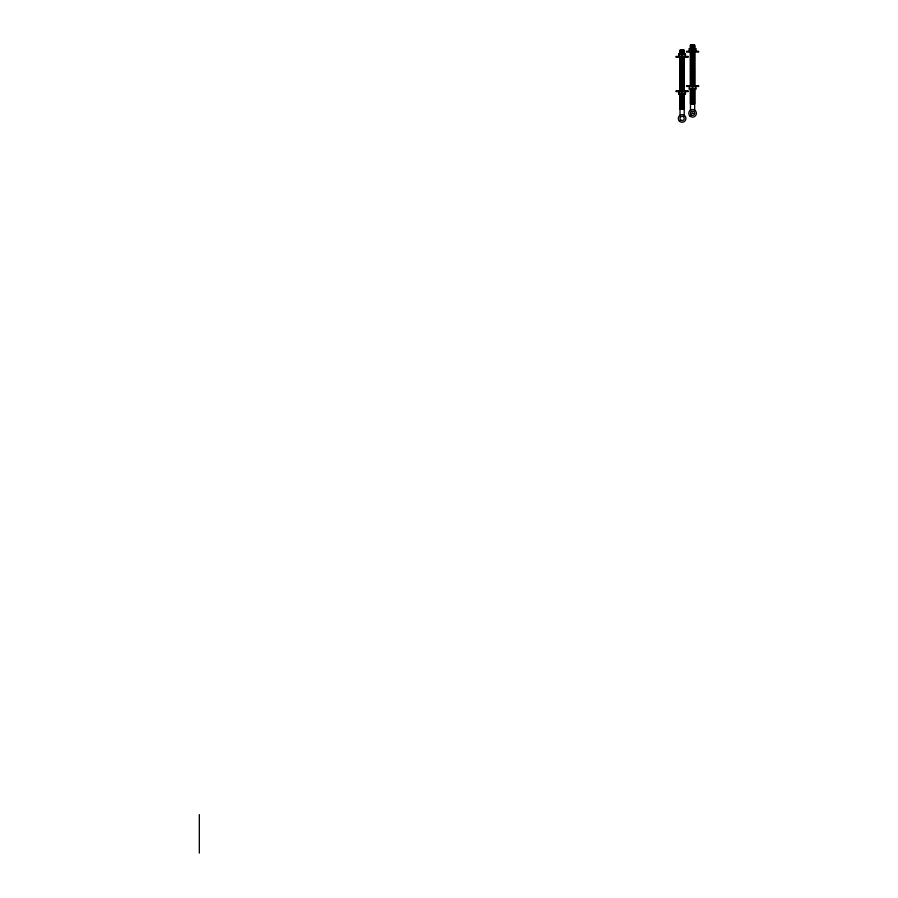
<?xml version="1.0" encoding="UTF-8"?>
<svg xmlns="http://www.w3.org/2000/svg" width="898" height="898" viewBox="0 0 898 898"><rect width="100%" height="100%" fill="white"/><g stroke="black" fill="none" stroke-linecap="round" stroke-linejoin="round"><path stroke-width="1.35" d="M689.249 48.829L695.86 48.829M695.86 51.119L689.249 51.119M678.809 53.981L685.421 53.981M685.421 56.271L678.809 56.271M689.271 86.623L695.883 86.623M695.883 88.913L689.271 88.913M678.809 91.764L685.421 91.764M685.421 94.054L678.809 94.054M690.652 44.9L694.457 44.9M690.27 45.203L694.85 45.203M690.652 45.517L694.457 45.506M690.27 45.82L694.85 45.82M690.652 46.124L694.457 46.124M690.27 46.427L694.85 46.427M690.652 46.73L694.457 46.73M690.27 47.044L694.85 47.033M690.652 47.347L694.457 47.347M690.27 47.65L694.85 47.65M690.663 47.953L694.457 47.953M690.27 48.256L694.85 48.256M690.663 48.571L694.457 48.559M690.27 48.874L694.85 48.874M680.213 50.041L684.018 50.041M679.831 50.355L684.411 50.355M680.213 50.658L684.018 50.658M679.831 50.962L684.411 50.962M680.28 51.265L684.018 51.265M686.454 51.321L698.666 51.309M679.831 51.568L684.411 51.568M680.213 51.882L684.018 51.882M690.27 51.927L694.85 51.927M679.831 52.185L684.411 52.185M686.454 52.084L698.666 52.073M690.663 52.23L694.457 52.23M680.213 52.488L684.018 52.488M690.27 52.533L694.85 52.533M679.831 52.791L684.411 52.791M690.663 52.836L694.457 52.836M680.28 53.094L684.018 53.094M690.27 53.15L694.85 53.15M679.831 53.409L684.411 53.409M690.663 53.453L694.457 53.453M680.28 53.712L684.018 53.712M690.27 53.757L694.85 53.757M679.831 54.015L684.411 54.015M680.28 54.318L684.018 54.318M690.663 54.06L694.457 54.06M690.27 54.374L694.85 54.363M690.663 54.677L694.457 54.677M690.27 54.98L694.85 54.98M690.663 55.283L694.457 55.283M690.27 55.586L694.85 55.586M690.663 55.901L694.457 55.889M690.27 56.204L694.85 56.204M676.003 56.462L688.227 56.462M690.663 56.507L694.457 56.507M690.27 56.81L694.85 56.81M679.831 57.068L684.411 57.068M676.003 57.225L688.227 57.225M690.663 57.113L694.468 57.113M680.28 57.371L684.018 57.371M679.831 57.685L684.411 57.685M690.27 57.427L694.85 57.416M690.663 57.73L694.468 57.73M680.213 57.988L684.018 57.988M690.27 58.033L694.85 58.033M679.831 58.291L684.411 58.291M690.663 58.336L694.468 58.336M680.213 58.595L684.018 58.595M690.27 58.639L694.85 58.639M679.831 58.898L684.411 58.898M690.663 58.954L694.468 58.942M680.28 59.212L684.018 59.212M690.27 59.257L694.85 59.257M679.831 59.515L684.411 59.515M690.663 59.56L694.468 59.56M680.213 59.818L684.018 59.818M690.27 59.863L694.85 59.863M679.831 60.121L684.411 60.121M690.663 60.166L694.468 60.166M680.213 60.424L684.018 60.424M690.27 60.48L694.85 60.48M679.831 60.738L684.411 60.738M690.663 60.783L694.468 60.783M680.28 61.042L684.018 61.042M690.27 61.086L694.85 61.086M679.831 61.345L684.411 61.345M690.663 61.39L694.468 61.39M680.213 61.648L684.018 61.648M690.27 61.693L694.85 61.693M679.831 61.951L684.411 61.951M690.663 62.007L694.468 62.007M680.213 62.265L684.018 62.265M690.27 62.31L694.85 62.31M679.831 62.568L684.411 62.568M690.663 62.613L694.468 62.613M680.28 62.871L684.018 62.871M690.27 62.916L694.85 62.916M679.831 63.174L684.411 63.174M680.213 63.477L684.018 63.477M690.663 63.23L694.468 63.219M690.27 63.534L694.85 63.534M679.831 63.792L684.411 63.792M690.663 63.837L694.468 63.837M680.213 64.095L684.018 64.095M690.27 64.14L694.85 64.14M679.831 64.398L684.411 64.398M690.663 64.443L694.468 64.443M680.28 64.701L684.018 64.701M690.27 64.757L694.85 64.746M679.831 65.004L684.411 65.004M690.663 65.06L694.468 65.06M680.213 65.318L684.018 65.318M690.27 65.363L694.85 65.363M679.831 65.621L684.411 65.621M690.663 65.666L694.468 65.666M680.213 65.924L684.018 65.924M690.27 65.969L694.85 65.969M679.831 66.228L684.411 66.228M690.663 66.284L694.468 66.272M680.28 66.531L684.018 66.531M690.27 66.587L694.85 66.587M679.831 66.845L684.411 66.845M690.663 66.89L694.468 66.89M680.213 67.148L684.018 67.148M690.27 67.193L694.861 67.193M679.831 67.451L684.411 67.451M690.663 67.496L694.468 67.496M680.213 67.754L684.018 67.754M690.27 67.81L694.861 67.799M679.831 68.068L684.411 68.068M690.663 68.113L694.468 68.113M680.28 68.371L684.018 68.371M690.27 68.416L694.861 68.416M679.831 68.675L684.411 68.675M690.663 68.719L694.468 68.719M680.213 68.978L684.018 68.978M679.831 69.281L684.411 69.281M690.27 69.023L694.861 69.023M690.663 69.337L694.468 69.337M680.213 69.595L684.018 69.595M690.27 69.64L694.861 69.64M679.831 69.898L684.411 69.898M690.663 69.943L694.468 69.943M680.213 70.201L684.018 70.201M690.281 70.246L694.861 70.246M679.831 70.504L684.411 70.504M690.663 70.549L694.468 70.549M680.213 70.807L684.018 70.807M690.281 70.863L694.861 70.863M679.831 71.122L684.411 71.122M690.663 71.166L694.468 71.166M680.213 71.425L684.018 71.425M690.281 71.47L694.861 71.47M679.831 71.728L684.411 71.728M690.663 71.773L694.468 71.773M680.213 72.031L684.018 72.031M690.281 72.076L694.861 72.076M679.831 72.334L684.411 72.334M690.663 72.39L694.468 72.39M680.28 72.648L684.018 72.648M690.281 72.693L694.861 72.693M679.831 72.951L684.411 72.951M690.663 72.996L694.468 72.996M680.213 73.254L684.018 73.254M690.281 73.299L694.861 73.299M679.831 73.557L684.411 73.557M690.663 73.614L694.468 73.602M680.213 73.861L684.018 73.861M690.281 73.917L694.861 73.917M679.831 74.175L684.411 74.175M690.663 74.22L694.468 74.22M680.28 74.478L684.018 74.478M690.281 74.523L694.861 74.523M679.831 74.781L684.411 74.781M680.213 75.084L684.018 75.084M690.663 74.826L694.468 74.826M690.281 75.14L694.861 75.129M679.831 75.387L684.411 75.387M690.663 75.443L694.468 75.443M680.213 75.701L684.018 75.701M690.281 75.746L694.861 75.746M679.831 76.004L684.411 76.004M690.663 76.049L694.468 76.049M680.28 76.308L684.018 76.308M690.281 76.352L694.861 76.352M679.831 76.611L684.411 76.611M690.663 76.667L694.468 76.656M680.213 76.925L684.018 76.925M690.281 76.97L694.861 76.97M679.831 77.228L684.411 77.228M690.663 77.273L694.468 77.273M680.213 77.531L684.018 77.531M690.281 77.576L694.861 77.576M679.831 77.834L684.411 77.834M690.663 77.879L694.468 77.879M680.28 78.137L684.018 78.137M679.831 78.452L684.411 78.452M690.281 78.193L694.861 78.182M690.663 78.496L694.468 78.496M680.213 78.755L684.018 78.755M690.281 78.8L694.861 78.8M679.831 79.058L684.411 79.058M690.663 79.103L694.468 79.103M680.213 79.361L684.018 79.361M690.281 79.406L694.861 79.406M679.831 79.664L684.411 79.664M690.663 79.72L694.468 79.72M680.28 79.978L684.018 79.978M690.281 80.023L694.861 80.023M679.831 80.281L684.411 80.281M690.663 80.326L694.468 80.326M680.213 80.584L684.018 80.584M690.281 80.629L694.861 80.629M679.831 80.887L684.411 80.887M690.674 80.932L694.468 80.932M680.213 81.19L684.018 81.19M690.281 81.247L694.861 81.247M679.831 81.505L684.411 81.505M690.674 81.55L694.468 81.55M680.28 81.808L684.018 81.808M690.281 81.853L694.861 81.853M679.831 82.111L684.411 82.111M690.674 82.156L694.468 82.156M680.213 82.414L684.018 82.414M690.281 82.47L694.861 82.459M679.831 82.717L684.411 82.717M690.674 82.773L694.468 82.773M680.213 83.031L684.018 83.031M690.281 83.076L694.861 83.076M679.831 83.334L684.411 83.334M690.674 83.379L694.468 83.379M680.28 83.637L684.018 83.637M690.281 83.682L694.861 83.682M679.831 83.941L684.411 83.941M680.213 84.244L684.018 84.244M690.674 83.997L694.468 83.985M690.281 84.3L694.861 84.3M679.831 84.558L684.411 84.558M690.674 84.603L694.468 84.603M680.213 84.861L684.018 84.861M690.281 84.906L694.861 84.906M679.831 85.164L684.411 85.164M691.224 85.209L694.412 85.209M680.213 85.467L684.018 85.467M690.281 85.523L694.861 85.512M679.831 85.781L684.411 85.781M686.465 85.669L698.678 85.669M680.213 86.085L684.018 86.085M679.831 86.388L684.411 86.388M686.465 86.433L698.678 86.433M680.213 86.691L684.018 86.691M679.831 86.994L684.411 86.994M680.213 87.308L684.018 87.308M679.831 87.611L684.411 87.611M680.28 87.914L684.018 87.914M679.831 88.217L684.411 88.217M680.213 88.52L684.018 88.52M690.281 88.576L694.861 88.576M679.831 88.835L684.411 88.835M690.674 88.88L694.468 88.88M680.213 89.138L684.018 89.138M679.831 89.441L684.411 89.441M690.674 89.486L694.468 89.486M680.28 89.744L684.018 89.744M679.831 90.047L684.411 90.047M690.281 89.789L694.861 89.789M690.674 90.103L694.48 90.103M680.213 90.361L684.018 90.361M690.281 90.406L694.861 90.406M679.831 90.664L684.411 90.664M690.674 90.709L694.48 90.709M676.003 90.81L688.227 90.81M690.281 91.012L694.861 91.012M690.674 91.315L694.48 91.315M676.003 91.574L688.227 91.574M690.281 91.63L694.861 91.63M690.674 91.933L694.48 91.933M690.281 92.236L694.861 92.236M690.674 92.539L694.48 92.539M690.281 92.853L694.861 92.842M690.674 93.156L694.48 93.156M690.281 93.459L694.861 93.459M690.674 93.762L694.48 93.762M680.213 94.021L684.018 94.021M690.281 94.066L694.861 94.066M690.674 94.38L694.48 94.369M680.213 94.627L684.018 94.627M690.281 94.683L694.861 94.683M679.831 94.941L684.411 94.941M690.674 94.986L694.48 94.986M680.28 95.244L684.018 95.244M690.281 95.289L694.861 95.289M679.831 95.547L684.411 95.547M680.213 95.85L684.018 95.85M690.674 95.592L694.48 95.592M690.281 95.906L694.861 95.895M679.831 96.165L684.411 96.165M690.674 96.209L694.48 96.209M680.213 96.468L684.018 96.468M690.281 96.513L694.861 96.513M679.831 96.771L684.411 96.771M690.674 96.816L694.48 96.816M680.28 97.074L684.018 97.074M690.281 97.119L694.861 97.119M679.831 97.377L684.411 97.377M690.674 97.433L694.48 97.433M680.213 97.691L684.018 97.691M690.281 97.736L694.861 97.736M679.831 97.994L684.411 97.994M690.674 98.039L694.48 98.039M680.213 98.297L684.018 98.297M690.281 98.342L694.861 98.342M679.831 98.6L684.411 98.6M690.674 98.645L694.48 98.645M680.213 98.903L684.018 98.903M679.831 99.218L684.411 99.218M690.281 98.96L694.861 98.96M690.674 99.263L694.48 99.263M680.213 99.521L684.018 99.521M690.281 99.566L694.861 99.566M679.831 99.824L684.411 99.824M690.674 99.869L694.48 99.869M680.213 100.127L684.018 100.127M690.281 100.172L694.872 100.172M679.831 100.43L684.411 100.43M690.674 100.486L694.48 100.486M680.213 100.744L684.018 100.744M690.281 100.789L694.872 100.789M679.831 101.047L684.411 101.047M690.674 101.092L694.48 101.092M680.28 101.351L684.018 101.351M690.281 101.395L694.872 101.395M679.831 101.654L684.411 101.654M690.674 101.71L694.48 101.698M680.213 101.957L684.018 101.957M690.281 102.013L694.872 102.013M679.831 102.271L684.411 102.271M690.674 102.316L694.48 102.316M680.213 102.574L684.018 102.574M690.281 102.619L694.872 102.619M679.831 102.877L684.411 102.877M690.674 102.922L694.48 102.922M680.28 103.18L684.018 103.18M690.281 103.236L694.872 103.225M679.831 103.483L684.411 103.483M690.674 103.539L694.48 103.539M680.213 103.798L684.018 103.798M690.293 103.842L694.872 103.842M679.831 104.101L684.411 104.101M680.213 104.404L684.018 104.404M679.831 104.707L684.411 104.707M680.28 105.021L684.018 105.021M679.831 105.324L684.411 105.324M680.213 105.627L684.018 105.627M679.831 105.93L684.411 105.93M680.213 106.233L684.018 106.233M679.831 106.548L684.411 106.548M680.28 106.851L684.018 106.851M679.831 107.154L684.411 107.154M680.213 107.457L684.018 107.457M679.831 107.76L684.411 107.76M680.213 108.074L684.018 108.074M679.831 108.377L684.411 108.377M680.28 108.68L684.018 108.68M679.831 108.984L684.411 108.984M695.86 51.309L695.86 48.638L689.249 48.638L689.249 51.309M695.883 86.433L695.883 89.104L689.271 89.104L689.271 86.433M694.682 110.69L694.682 104.146L690.483 104.146L690.483 110.69M692.56 48.829L692.56 51.119M692.571 86.623L692.571 88.913M685.421 56.462L685.421 53.79L678.809 53.79L678.809 56.462M685.421 91.574L685.421 94.245L678.809 94.245L678.809 91.574M684.22 115.831L684.22 109.287L680.022 109.287L680.022 115.831M682.121 53.981L682.121 56.271M682.121 91.764L682.121 94.054M199.322 814.621L199.322 853.1M692.134 113.193L693.032 113.429L692.134 113.193M691.101 114.798A2.099 2.099 0 0 0 694.614 113.855A2.099 2.099 0 0 0 692.032 111.285A2.099 2.099 0 0 0 691.101 114.798M689.877 116.01A3.817 3.817 0 0 0 696.264 114.293A3.817 3.817 0 0 0 691.595 109.623A3.817 3.817 0 0 0 689.877 116.01M681.066 120.276A2.099 2.099 0 0 0 684.22 118.457A2.099 2.099 0 0 0 681.066 116.639A2.099 2.099 0 0 0 681.066 120.276M679.416 121.151A3.817 3.817 0 0 0 685.803 119.445A3.817 3.817 0 0 0 681.133 114.764A3.817 3.817 0 0 0 679.416 121.151"/></g></svg>
